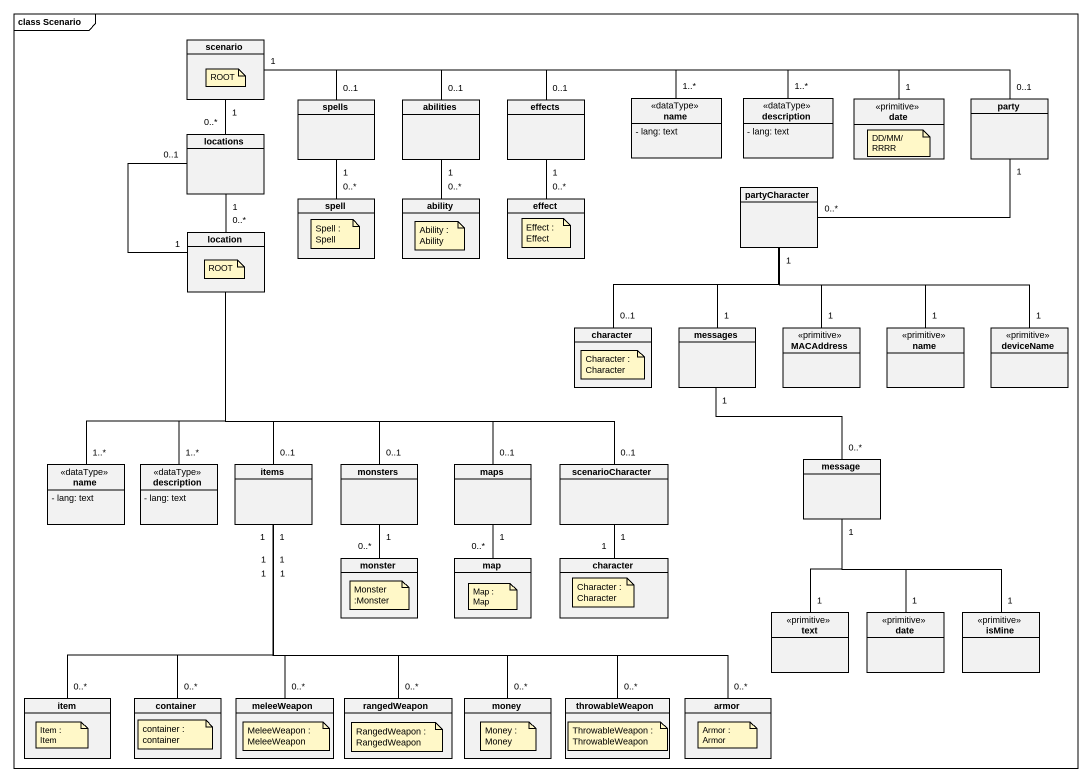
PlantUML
@startuml
mainframe class Scenario
hide circle
hide empty members
skinparam classAttributeIconSize 0
class scenario
class spells
class abilities
class effects
class name <<dataType>> {
  - lang: text
}
class description <<dataType>> {
  - lang: text
}
class date <<primitive>>
class party
class locations
class partyCharacter
class spell
class ability
class effect
class location
class character
class messages
class MACAddress <<primitive>>
class "name" as name_2 <<primitive>>
class deviceName <<primitive>>
class message
class "name" as name_3 <<dataType>> {
  - lang: text
}
class "description" as description_2 <<dataType>> {
  - lang: text
}
class items
class monsters
class maps
class scenarioCharacter
class monster
class "map" as map_
class "character" as character_2
class text <<primitive>>
class "date" as date_2 <<primitive>>
class isMine <<primitive>>
class item
class container
class meleeWeapon
class rangedWeapon
class money
class throwableWeapon
class armor
scenario -right- "0..1" spells
scenario -right- "0..1" abilities
scenario "1" -right- "0..1" effects
scenario -right- "1..*" name
scenario -right- "1..*" description
scenario -right- "1" date
scenario -right- "0..1" party
scenario "1" -- "0..*" locations
spells "1" -- "0..*" spell
abilities "1" -- "0..*" ability
effects "1" -- "0..*" effect
party "1" -left- "0..*" partyCharacter
locations "1" -- "0..*" location
partyCharacter -- "0..1" character
partyCharacter -- "1" messages
partyCharacter -- "1" MACAddress
partyCharacter -- "1" name_2
partyCharacter "1" -right- "1" deviceName
location "1" -up- "0..1" locations
location -- "1..*" name_3
location -- "1..*" description_2
location -- "0..1" items
location -- "0..1" monsters
location -- "0..1" maps
location -right- "0..1" scenarioCharacter
messages "1" -- "0..*" message
message -- "1" text
message -- "1" date_2
message "1" -- "1" isMine
items "1" -- "0..*" item
items "1" -- "0..*" container
items "1" -- "0..*" meleeWeapon
items "1" -- "0..*" rangedWeapon
items "1" -- "0..*" money
items "1" -- "0..*" throwableWeapon
items -right- "0..*" armor
monsters "1" -- "0..*" monster
maps "1" -- "0..*" map_
scenarioCharacter "1" -- "1" character_2
note as N1
  ROOT
end note
note as N2
  DD/MM/RRRR
end note
note as N3
  Spell : Spell
end note
note as N4
  Ability : Ability
end note
note as N5
  Effect : Effect
end note
note as N6
  ROOT
end note
note as N7
  Character : Character
end note
note as N8
  Monster :Monster
end note
note as N9
  Map : Map
end note
note as N10
  Character : Character
end note
note as N11
  Item : Item
end note
note as N12
  container : container
end note
note as N13
  MeleeWeapon : MeleeWeapon
end note
note as N14
  RangedWeapon : RangedWeapon
end note
note as N15
  Money : Money
end note
note as N16
  ThrowableWeapon : ThrowableWeapon
end note
note as N17
  Armor : Armor
end note
@enduml
